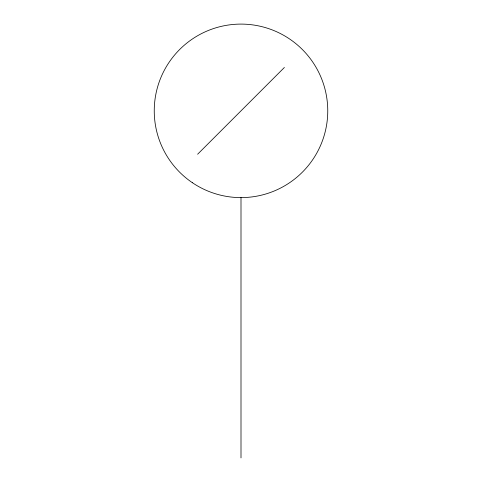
<?xml version="1.0" encoding="UTF-8"?>
<svg xmlns="http://www.w3.org/2000/svg" width="482" height="482" viewBox="0 0 482 482"><rect width="100%" height="100%" fill="white"/><g stroke="black" fill="none" stroke-linecap="round" stroke-linejoin="round"><path stroke-width="0.72" d="M197.62 154.234L284.38 67.474M241 197.614L241 457.9M192.372 182.702A86.76 86.76 0 0 0 327.537 117.048A86.76 86.76 0 0 0 203.091 32.818A86.76 86.76 0 0 0 192.372 182.702"/></g></svg>
